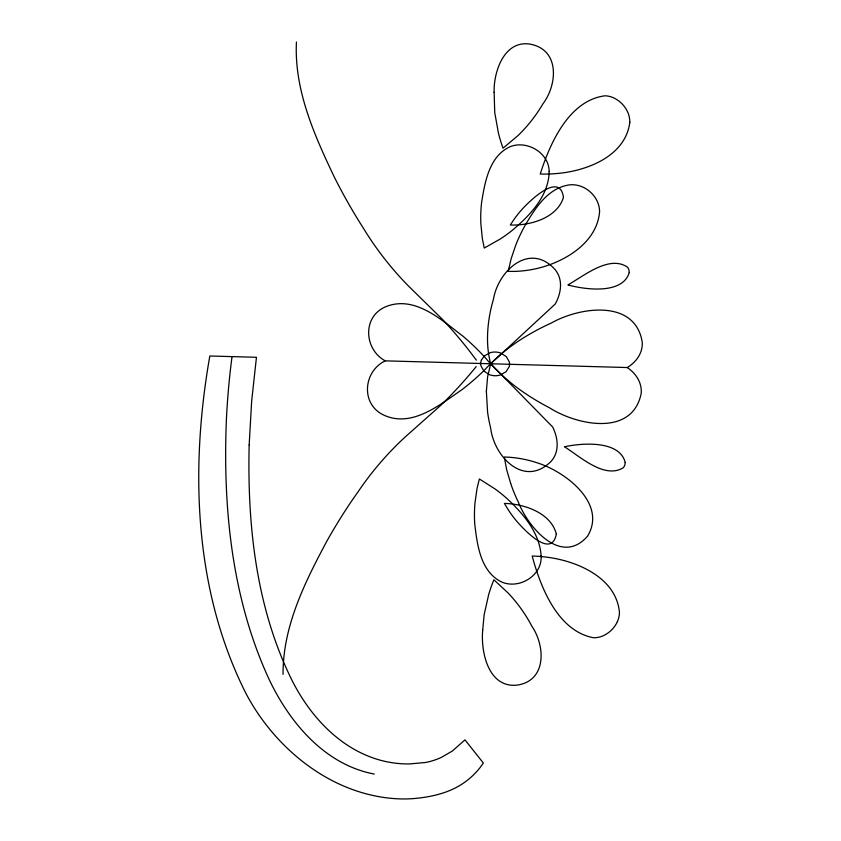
<?xml version="1.0" encoding="UTF-8"?>
<svg xmlns="http://www.w3.org/2000/svg" width="841" height="841" viewBox="0 0 841 841"><rect width="100%" height="100%" fill="white"/><g stroke="black" fill="none" stroke-linecap="round" stroke-linejoin="round"><path stroke-width="1.26" d="M296.442 42.05C294.066 89.84 314.303 135.075 334.403 177.251A579.396 562.671 7.8 0 0 359.78 222.487L363.596 228.531A323.428 314.092 7.8 0 0 408.39 285.94L442.587 319.496A454.592 441.472 7.8 0 1 473.252 355.995L476.332 360.127M476.195 366.602L472.947 370.555A454.592 441.472 7.8 0 1 440.768 405.32L405.204 436.952A323.428 314.092 7.8 0 0 358.056 491.838L353.956 497.641A579.396 562.671 7.8 0 0 326.707 541.425C304.789 582.498 282.692 626.682 283.07 674.366M385.231 360.852C363.407 371.27 360.442 403.806 383.328 414.876C411.575 428.437 439.906 404.763 462.098 389.562A252.258 244.983 7.8 0 0 484.416 370.156C496.957 356.563 511.433 344.842 527.391 335.496A233.23 226.502 7.8 0 1 551.223 323.081C579.344 307.007 635.502 298.492 642.282 342.508A26.302 25.545 7.8 0 1 641.063 351.202C638.75 358.171 633.494 363.848 627.239 367.538L385.231 360.852C364.069 349.425 362.093 316.752 385.609 306.776C414.655 294.802 441.725 320.106 463.223 336.421A252.258 244.983 7.8 0 1 484.689 357.036C496.642 371.291 510.603 383.801 526.151 394.03A233.23 226.502 7.8 0 0 549.436 407.748C576.505 425.136 632.443 437.183 641.21 393.367A26.302 25.545 7.8 0 0 640.348 384.621C638.34 377.514 633.326 371.575 627.239 367.538M374.277 774.056C324.479 764.669 289.031 721.998 268.563 678.193C231.611 597.53 222.77 506.902 226.418 419.123A808.632 785.284 7.8 0 1 232.032 356.616M510.687 483.512L506.692 469.804L504.274 456.989L510.067 457.304A111.18 107.974 7.8 0 1 537.672 462.981C565.331 471.727 607.37 503.517 587.533 536.201C561.157 566.477 528.18 527.244 518.403 502.298A172.973 167.979 7.8 0 1 510.687 483.512M486.361 391.296L487.591 412.122A151.086 146.723 7.8 0 0 490.681 428.111C494.119 457.062 524.49 488.253 551.233 461.194A24.526 23.821 7.8 0 0 555.722 453.551C558.771 444.784 556.616 435.144 552.674 427.018L490.692 363.764C486.382 347.995 486.876 331.28 489.641 315.28A151.086 146.723 7.8 0 1 493.404 299.491C498.072 270.497 529.998 241.409 555.281 269.793A24.526 23.821 7.8 0 1 559.433 277.667C562.103 286.55 559.57 296.085 555.27 304.011L490.692 363.764L487.612 376.757L486.361 391.296M549.173 171.459C548.784 195.911 530.04 215.285 512.495 230.161A154.649 150.192 7.8 0 1 500.49 238.876L484.258 248.063L482.324 238.466L480.842 223.433A144.936 140.752 7.8 0 1 481.546 202.881C484.837 182.224 489.262 155.354 511.023 146.334C527.738 140.415 548.973 153.073 549.173 171.459M249.167 445.015C247.254 524.931 256.011 607.496 291.838 680.012C310.171 716.585 340.826 749.857 381.52 760.527A103.107 100.132 7.8 0 0 409.378 763.943L425.504 762.493A67.101 65.167 7.8 0 0 441.01 757.562L452.332 751.055L464.968 739.859L483.365 763.039L479.717 768.043A74.891 72.725 7.8 0 1 466.313 781.058C451.68 792.317 433.189 796.721 415.128 798.456A124.268 120.683 7.8 0 1 400.852 798.929C334.697 796.984 276.605 751.002 246.308 694.14C193.798 590.55 189.971 468.563 209.829 355.995L256.452 357.288L251.648 401.273L249.167 445.015M482.713 630.014C480.589 652.238 488.568 688.674 517.657 685.047C547.06 680.295 545.136 645.457 531.827 626.167A152.915 148.5 7.8 0 0 508.311 593.189L493.898 579.785A164.5 159.748 7.8 0 0 488.695 594.513L484.143 614.75L482.713 630.014M494.119 92.342L494.76 112.705L498.45 133.172A164.5 159.748 7.8 0 0 503.023 148.174L517.993 135.58A152.915 148.5 7.8 0 0 542.865 103.937C557.131 85.172 560.19 50.618 531.207 44.342C504.642 39.012 493.53 71.243 494.119 92.342M541.099 555.691C542.592 575.517 519.307 589.552 501.804 582.067C480.495 571.88 477.183 544.852 474.755 523.954A144.936 140.752 7.8 0 1 474.923 503.381L477.036 488.453L479.37 478.971L495.191 489.041A154.649 150.192 7.8 0 1 506.818 498.408C523.091 513.557 539.575 532.49 541.099 555.691M599.559 211.953C597.005 241.378 567.843 259.89 541.814 267.259A111.18 107.974 7.8 0 1 513.998 271.412L508.195 271.391L511.149 258.734L515.722 245.257A172.973 167.979 7.8 0 1 524.227 226.923C534.487 209.325 547.218 188.153 569.241 184.904C584.558 183.033 599.78 196.489 599.559 211.953M629.835 122.292C625.452 156.815 585.641 171.522 555.186 173.656A137.546 133.572 7.8 0 1 540.248 174.034C549.909 143.359 569.052 100.258 605.078 95.79A22.654 21.992 7.8 0 1 613.299 97.682C619.964 100.71 625.42 106.365 628.143 113.167A26.06 25.314 7.8 0 1 629.835 122.292M556.332 534.014C551.528 559.906 522.745 528.421 515.691 520.001A119.044 115.606 7.8 0 1 507.817 509.12L504.4 503.423C524.258 503.833 550.918 512.873 556.332 534.014M625.231 462.497L624.874 464.8A8.431 8.189 7.8 0 1 623.265 467.743C604.416 479.402 579.87 456.358 564.469 446.781C582.067 442.923 619.617 440.116 625.231 462.497M629.247 272.579C622.666 294.686 585.136 289.703 567.896 284.92C583.707 276.121 609.347 254.55 627.512 267.228A8.431 8.189 7.8 0 1 628.994 270.255L629.247 272.579M563.459 197.341C557.163 218.166 530.019 225.735 510.287 225.031L513.935 219.522A119.044 115.606 7.8 0 1 522.261 209.094C529.746 200.904 559.875 171.291 563.459 197.341M481.441 360.001L481.052 361.125A10.018 9.735 7.8 0 0 480.957 365.867L483.901 371.091L489.367 374.655A16.231 15.758 7.8 0 0 500.437 374.96L506.051 371.711L509.215 366.644A10.018 9.735 7.8 0 0 509.31 361.903L506.366 356.679L500.9 353.115A16.231 15.758 7.8 0 0 489.83 352.81L484.216 356.058L481.441 360.001M617.389 621.657C614.382 628.301 608.684 633.651 601.914 636.301A22.654 21.992 7.8 0 1 593.62 637.741C557.772 631.223 540.584 587.281 532.174 556.006A137.546 133.572 7.8 0 1 547.071 557.215C577.525 561.084 616.506 577.883 619.47 612.637A26.06 25.314 7.8 0 1 617.389 621.657"/></g></svg>
